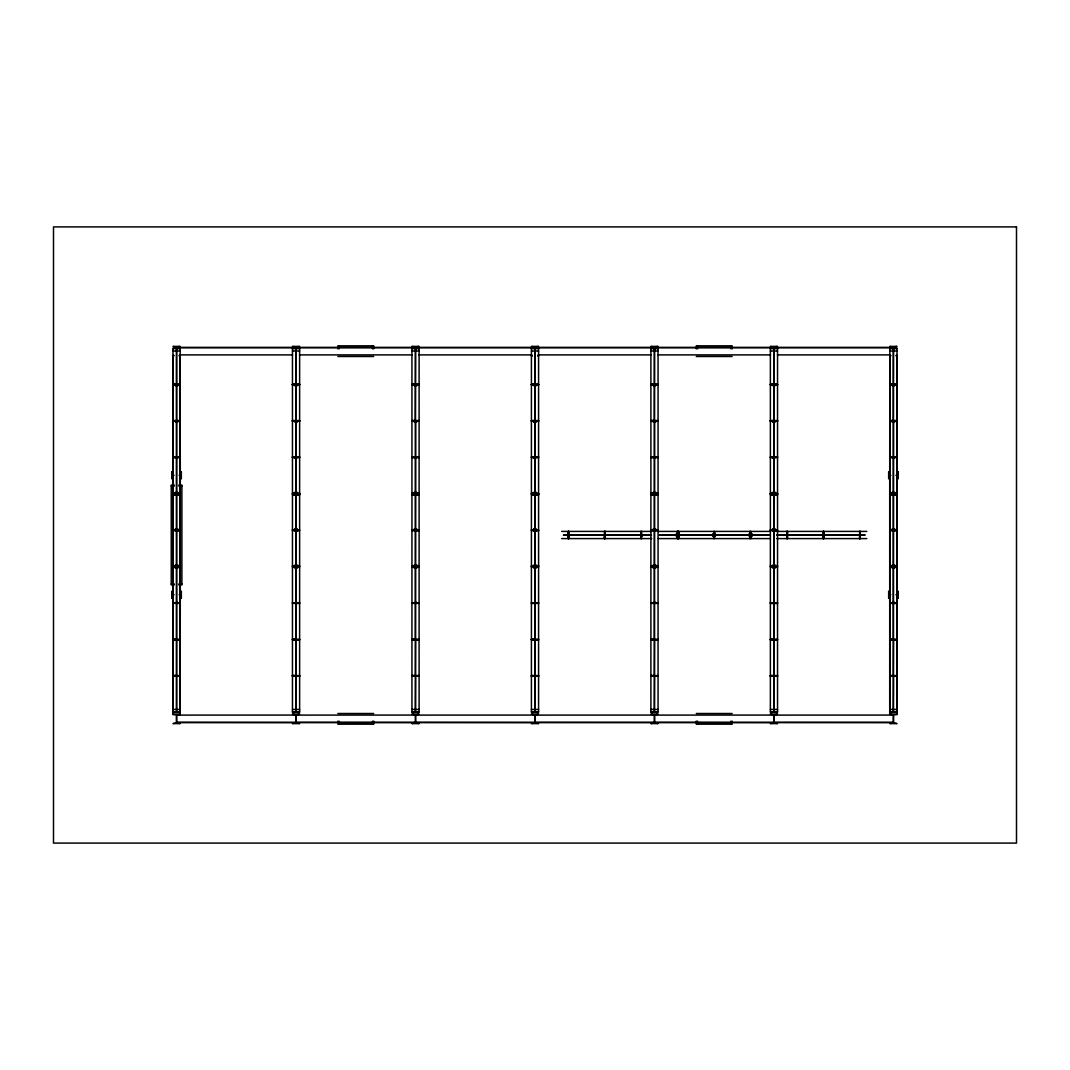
<?xml version="1.0" encoding="UTF-8"?>
<svg xmlns="http://www.w3.org/2000/svg" width="1070" height="1070" viewBox="0 0 1070 1070"><rect width="100%" height="100%" fill="white"/><g stroke="black" fill="none" stroke-linecap="round" stroke-linejoin="round"><path stroke-width="1.5" d="M749.682 535L749.749 531.415L749.749 538.584M750.418 535L750.351 538.584L750.351 531.415M786.931 535L786.784 538.584L786.784 531.415M823.258 531.415L823.191 538.584L823.338 535L777.007 534.866M823.258 538.584L823.418 535M176.697 420.751L176.724 347.389L180.148 346.386L172.979 346.386L176.403 347.389L176.43 420.751M172.979 712.139L180.148 712.139L180.148 348.298L172.979 348.298L172.979 714.626L176.363 714.934L176.403 722.558L172.979 723.614L180.148 723.614L176.724 722.558L176.764 714.934L180.148 714.626L180.295 594.907L179.359 594.907M296.176 420.751L296.203 347.389L299.627 346.386L292.458 346.386L295.882 347.389L295.909 420.751M296.203 722.558L296.203 715.108L415.361 715.068L415.361 722.611L296.203 722.558L299.627 723.614L292.458 723.614L295.842 722.745L295.882 715.068L176.724 715.108M296.203 715.108L299.627 714.051L292.458 714.051L295.868 715.028M415.682 349.302L415.856 347.068L419.106 346.386L411.937 346.386L415.361 347.389L415.387 420.751L415.655 348.553M415.361 722.611L411.937 723.614L419.106 723.614L415.722 722.745L415.682 715.108L419.106 714.051L411.937 714.051L415.347 715.028M535.16 349.302L535.334 347.068L538.584 346.386L531.415 346.386L534.839 347.389L534.866 420.751M535.16 722.558L535.16 715.108L654.318 715.068L654.318 722.611L535.16 722.558L538.584 723.614L531.415 723.614L534.799 722.745L534.839 715.068L415.682 715.108M535.16 715.108L538.584 714.051L531.415 714.051L534.826 715.028M654.639 349.302L654.813 347.068L658.063 346.386L650.894 346.386L654.318 347.389L654.345 420.751M654.318 722.611L650.894 723.614L658.063 723.614L654.679 722.745L654.639 715.108L658.063 714.051L650.894 714.051L654.305 715.028M774.118 349.302L774.292 347.068L777.542 346.386L770.373 346.386L773.797 347.389L773.824 420.751M774.118 722.558L774.118 715.108L893.276 715.068L893.276 722.611L774.118 722.558L777.542 723.614L770.373 723.614L773.757 722.745L773.797 715.068L654.639 715.108M774.118 715.108L777.542 714.051L770.373 714.051L773.784 715.028M859.558 538.584L859.812 535M295.868 722.651L176.724 722.558M534.826 722.651L415.682 722.558M773.784 722.651L654.639 722.558M893.263 722.651L889.852 723.614L897.021 723.614L893.597 722.611L893.637 714.934L897.021 714.626L896.928 594.907M176.43 602.784L176.697 601.862M295.909 602.784L296.176 601.862M416.712 602.998L415.521 602.798L415.655 601.862M534.866 602.784L535.134 601.862M654.345 602.784L654.613 601.862M773.824 602.784L774.091 601.862M893.303 602.784L893.57 601.862M654.345 566.351L654.425 565.08M773.824 566.351L773.904 565.08M678.38 534.866L677.444 535.134L678.38 535.134M641.09 535.134L642.535 535.134M641.024 535.134L642.535 534.866M175.373 457.626L176.563 457.438L176.617 458.589L176.51 457.813M415.521 421.607L414.331 421.794L416.712 421.794M294.852 457.626L296.042 457.438L296.096 458.589L295.989 457.813M535 421.607L533.81 421.794L536.19 421.794M175.373 493.444L176.563 493.257L176.617 495.223L176.51 493.444L172.979 493.471L180.148 493.471M414.331 457.626L415.521 457.438M654.479 421.607L653.288 421.794L655.669 421.794M294.852 493.444L296.042 493.257L295.989 495.223M533.81 457.626L535 457.438M773.958 421.607L772.767 421.794L775.148 421.794M414.331 493.444L415.521 493.257M653.288 457.626L654.479 457.438M893.437 421.607L892.246 421.794L894.627 421.794M533.81 493.444L535 493.257M772.767 457.626L773.958 457.438M177.754 566.993L176.563 567.18L176.51 565.08L176.617 566.03M415.521 529.075L414.331 529.262L416.712 529.235M653.288 493.444L654.479 493.257M892.246 457.626L893.437 457.438M297.233 566.993L296.042 567.18L295.989 565.08L296.096 566.03M535 529.075L533.81 529.262L536.19 529.262M772.767 493.444L773.958 493.257M177.754 602.811L176.563 602.998L176.51 601.862L177.754 602.998M415.521 567.18L416.712 566.993M654.479 529.075L653.288 529.262L655.669 529.235M892.246 493.444L893.437 493.257M297.233 602.811L296.042 602.998L296.096 601.862M535 567.18L536.19 566.993M773.958 529.075L772.767 529.262L775.148 529.262M415.521 602.998L416.712 602.811M654.479 567.18L655.669 566.993M893.437 529.075L892.246 529.262L894.627 529.235M535 602.998L536.19 602.811M773.958 567.18L775.148 566.993M654.479 602.998L655.669 602.811M893.437 567.18L894.627 566.993M773.958 602.998L775.148 602.811M893.437 602.998L894.627 602.811M641.799 535.053L642.535 534.946L641.572 535.053M785.861 535.053L786.677 534.946M677.591 535.053L679.209 534.946M749.227 535.053L750.03 534.946L749.08 535.053M749.254 535.053L750.872 534.946M713.396 535.053L715.041 534.946M173.768 475.428L172.417 475.682L171.788 478.838L171.788 471.683L172.417 474.839L173.768 475.093M175.373 529.075L176.563 529.235L176.617 530.225M177.754 531.041C171.414 531.202 180.322 531.014 176.563 531.202L176.563 529.075L175.373 529.262L177.754 529.235M294.852 529.075L296.042 529.235M297.233 531.041C290.893 531.188 299.814 531.054 296.042 531.202L296.042 529.075L294.852 529.262L297.233 529.262M414.331 529.075L415.521 529.235L415.575 531.041M415.521 531.202C419.306 531.054 410.385 531.161 416.712 531.041M896.232 475.093L897.583 474.839L898.211 471.683L898.211 478.838L897.583 475.682L896.232 475.428M533.81 529.075L535 529.235L535.053 530.225M535 531.202C538.772 531.054 529.851 531.188 536.19 531.041M173.768 594.907L172.417 595.161L171.788 598.317L171.788 591.162L172.417 594.318L173.768 594.572M653.288 529.075L654.479 529.235M654.479 531.202C658.251 531.054 649.329 531.188 655.669 531.041M772.767 529.075L773.958 529.235L773.824 530.225M773.958 531.202C777.729 531.054 768.808 531.188 775.148 531.041M892.246 529.075L893.437 529.235L893.49 530.225M893.437 531.202C897.222 531.054 888.301 531.161 894.627 531.041M896.232 594.572L897.583 594.318L898.211 591.162L898.211 598.317L897.61 595.201L896.232 594.907M175.373 493.591L176.563 493.43M294.852 493.591L296.042 493.43L292.458 493.471L299.627 493.471M414.331 493.591L415.521 493.43L415.387 494.407M533.81 493.591L535 493.43L535.053 495.223M653.288 493.591L654.479 493.43L650.894 493.471L658.063 493.471M176.563 567.006L177.754 566.846L175.373 566.846M296.042 567.006L297.233 566.846L294.852 566.846M415.521 567.006L416.712 566.846L414.331 566.846M535 567.006L536.19 566.846L533.81 566.846M655.669 566.846L653.288 566.846M775.148 566.846L772.767 566.846M893.437 567.006L894.627 566.846L892.246 566.846M176.563 457.652C172.711 457.478 181.753 457.612 175.373 457.799L176.563 457.652L176.617 458.589M415.521 457.652C411.669 457.478 420.711 457.612 414.331 457.813L415.521 457.652L415.575 458.589L415.468 457.813M535 457.652C531.148 457.478 540.189 457.612 533.81 457.799L535 457.652L535.053 458.589L534.946 457.813M773.958 457.652C770.106 457.478 779.147 457.612 772.767 457.813L773.958 457.652L774.011 458.589L773.904 457.813M893.437 457.652C889.585 457.478 898.626 457.612 892.246 457.799L893.437 457.652L893.49 458.589L893.383 457.813M295.989 601.862L297.233 602.998M534.946 601.862L536.19 602.998M654.425 601.862L655.669 602.998M775.148 602.637L773.958 602.798L775.148 602.998M893.383 601.862L894.627 602.998M176.563 602.784L177.754 602.637M296.042 602.784L297.233 602.637M415.521 602.784L416.712 602.637M535 602.784L536.19 602.637M654.479 602.784L655.669 602.637M893.437 602.784L894.627 602.637M677.47 531.415L677.444 538.584L677.377 535L678.407 534.946M714.225 534.946L713.075 536.19M176.563 421.914C172.685 421.567 181.766 421.914 175.373 421.914L177.754 421.794M296.042 421.914C292.163 421.567 301.245 421.914 294.852 421.914L297.233 421.794M415.521 384.197L411.937 384.451L419.106 384.451M535 384.197L531.415 384.451L538.584 384.451M654.479 384.197L650.894 384.451L658.063 384.451M773.958 384.197L770.373 384.451L777.542 384.451M893.437 384.197L889.852 384.451L897.021 384.451M415.521 420.537L411.937 420.751L419.106 420.751M535 420.537L531.415 420.751L538.584 420.751M654.479 420.537L650.894 420.751L658.063 420.751M773.958 420.537L770.373 420.751L777.542 420.751M893.437 420.537L889.852 420.751L897.021 420.751M179.359 475.093L180.71 474.839L181.338 471.683L181.338 478.838L180.71 475.682L179.359 475.428M890.641 475.428L889.304 475.642L888.662 478.838L888.662 471.683L889.29 474.839L890.641 475.093M897.168 475.093L897.168 355.949M179.359 594.572L180.71 594.318L181.338 591.162L181.338 598.317L180.295 594.907M890.641 594.907L889.29 595.161L888.662 598.317L888.662 591.162L889.29 594.318L890.641 594.572M897.168 594.572L897.208 475.428M415.521 456.93L411.937 457.091L419.106 457.091M535 456.93L531.415 457.091L538.584 457.091M654.479 456.93L650.894 457.091L658.063 457.091M773.958 456.93L770.373 457.091L777.542 457.091M893.437 456.93L889.852 457.091L897.021 457.091M415.521 493.377L411.937 493.471L419.106 493.471M535 493.377L531.415 493.471L538.584 493.471M176.563 529.877L172.979 529.904L180.148 529.904M176.563 530.573L180.148 530.533M292.458 529.904L296.042 529.877M296.042 530.573L299.627 530.533L292.458 530.573M411.937 529.904L415.521 529.877M415.521 530.573L419.106 530.533L411.937 530.573M531.415 529.904L535 529.877M535 530.573L538.584 530.533M654.479 529.877L650.894 529.904L658.063 529.904M654.479 530.573L658.063 530.533L650.894 530.573M770.373 529.904L773.958 529.877M773.958 530.573L777.542 530.533L770.373 530.573M889.852 529.904L893.437 529.877M893.437 530.573L897.021 530.533M176.724 347.442L295.882 347.442M296.203 347.442L415.361 347.442M415.682 347.442L534.839 347.442M535.16 347.442L654.318 347.442M654.639 347.442L773.797 347.442M774.118 347.442L893.276 347.442L893.303 420.751M176.724 347.67L295.882 347.67M296.203 347.67L415.361 347.67M415.682 347.67L534.839 347.67M535.16 347.67L654.318 347.67M654.639 347.67L773.797 347.67M774.118 347.67L893.276 347.67M172.979 348.553L180.148 348.553M292.458 348.553L299.627 348.553M411.937 348.553L419.106 348.553M531.415 348.553L538.584 348.553M650.894 348.553L658.063 348.553M770.373 348.553L777.542 348.553M889.852 348.553L897.021 348.553M172.979 351L180.148 351M292.458 351L299.627 351M411.937 351L419.106 351M531.415 351L538.584 351M650.894 351L658.063 351M770.373 351L777.542 351M889.852 351L897.021 351M180.041 354.892L292.565 354.892M299.52 354.892L412.044 354.892M418.999 354.892L531.522 354.892M538.477 354.892L651.001 354.892M657.956 354.892L770.48 354.892M777.435 354.892L889.959 354.892M172.979 355.374L173.902 355.374M179.225 355.374L180.148 355.374M531.415 355.374L532.338 355.374M537.662 355.374L538.584 355.374M889.852 355.374L890.775 355.374M896.098 355.374L897.021 355.374M172.979 355.949L173.875 355.949M179.252 355.949L180.148 355.949L180.295 475.093M531.415 355.949L532.312 355.949M537.688 355.949L538.584 355.949M890.748 355.949L889.852 355.949L889.705 475.093M896.125 355.949L897.021 355.949L896.928 475.093M337.866 356.497L373.697 356.497M696.303 356.497L732.134 356.497M172.979 384.197L180.148 384.197M292.458 384.197L299.627 384.197M411.937 384.197L419.106 384.197M531.415 384.197L538.584 384.197M650.894 384.197L658.063 384.197M770.373 384.197L777.542 384.197M889.852 384.197L897.021 384.197M180.148 384.451L172.979 384.451L176.563 384.451M299.627 384.451L292.458 384.451L296.042 384.451M172.979 384.678L180.148 384.678M292.458 384.678L299.627 384.678M411.937 384.678L419.106 384.678M531.415 384.678L538.584 384.678M650.894 384.678L658.063 384.678M770.373 384.678L777.542 384.678M889.852 384.678L897.021 384.678M172.979 384.879L180.148 384.879M292.458 384.879L299.627 384.879M411.937 384.879L419.106 384.879M531.415 384.879L538.584 384.879M650.894 384.879L658.063 384.879M770.373 384.879L777.542 384.879M889.852 384.879L897.021 384.879M175.373 385.735L177.754 385.735M294.852 385.735L297.233 385.735M414.331 385.735L416.712 385.735M533.81 385.735L536.19 385.735M653.288 385.735L655.669 385.735M772.767 385.735L775.148 385.735M892.246 385.735L894.627 385.735M172.979 420.537L180.148 420.537M292.458 420.537L299.627 420.537M411.937 420.537L419.106 420.537M531.415 420.537L538.584 420.537M650.894 420.537L658.063 420.537M770.373 420.537L777.542 420.537M889.852 420.537L897.021 420.537M180.148 420.751L172.979 420.751L176.563 420.751M299.627 420.751L292.458 420.751L296.042 420.751M172.979 421.098L180.148 421.098M292.458 421.098L299.627 421.098M411.937 421.098L419.106 421.098M531.415 421.098L538.584 421.098M650.894 421.098L658.063 421.098M770.373 421.098L777.542 421.098M889.852 421.098L897.021 421.098M172.979 421.259L180.148 421.259M292.458 421.259L299.627 421.259M411.937 421.259L419.106 421.259M531.415 421.259L538.584 421.259M650.894 421.259L658.063 421.259M770.373 421.259L777.542 421.259M889.852 421.259L897.021 421.259M172.979 456.93L180.148 456.93M292.458 456.93L299.627 456.93M411.937 456.93L419.106 456.93M531.415 456.93L538.584 456.93M650.894 456.93L658.063 456.93M770.373 456.93L777.542 456.93M889.852 456.93L897.021 456.93M180.148 457.091L172.979 457.091L176.563 457.091M299.627 457.091L292.458 457.091L296.042 457.091M172.979 457.652L180.148 457.652M292.458 457.652L299.627 457.652M411.937 457.559L419.106 457.652M531.415 457.652L538.584 457.652M650.894 457.559L658.063 457.652M770.373 457.652L777.542 457.559M889.852 457.559L897.021 457.559M174.276 485.058L171.24 485.058L171.24 584.942L174.276 584.942M178.85 485.058L181.887 485.058L181.887 584.942L178.85 584.942M171.24 486.061L174.276 486.061M178.85 486.061L181.887 486.061M172.979 493.377L180.148 493.377M292.458 493.377L299.627 493.377M411.937 493.377L419.106 493.377M531.415 493.377L538.584 493.377M650.894 493.377L658.063 493.377M770.373 493.377L777.542 493.377M889.852 493.377L897.021 493.377M777.542 493.471L770.373 493.471L773.958 493.377L773.824 494.407M897.021 493.471L889.852 493.471L893.437 493.377L893.49 494.407M176.43 494.407L176.43 493.471M295.909 494.407L295.909 493.471L296.096 495.223M534.866 494.407L534.866 493.471M893.303 494.407L893.303 493.471M175.373 529.396L177.754 529.075M294.852 529.396L297.233 529.075M414.331 529.396L416.712 529.075M533.81 529.396L536.19 529.075M653.288 529.396L655.669 529.075M772.767 529.396L775.148 529.075M892.246 529.396L894.627 529.075M292.458 529.877L299.627 529.904M411.937 529.877L419.106 529.877M531.415 529.877L538.584 529.877M770.373 529.877L777.542 529.904M889.852 529.877L897.021 529.877M172.979 530.573L180.148 530.573M531.415 530.573L538.584 530.573M889.852 530.573L897.021 530.573M561.616 531.415L651.75 531.415M658.13 531.415L770.306 531.415M776.686 531.415L866.82 531.415M641.385 533.81L641.385 536.19M676.2 533.81L679.37 533.81M713.075 533.81L713.396 536.19M715.362 533.81L715.201 535M749.067 533.81L752.237 533.81M563.515 534.866L568.451 535M568.839 534.866L604.751 535M605.179 534.866L651.429 534.866M659.521 534.866L768.915 534.866M823.699 534.866L864.921 534.866M563.515 535.134L568.451 535.134M568.839 535.134L604.751 535.134M605.179 535.134L651.429 535.134M659.521 535.134L768.915 535.134M777.007 535.134L823.258 535.134M823.699 535.134L859.598 535.134M859.986 535.134L864.921 535.134M676.2 536.19L679.37 536.19M715.362 536.19L715.175 533.81L715.362 535M749.067 536.19L752.237 536.19M786.637 536.19L787.052 533.81L786.784 535M561.616 538.584L651.75 538.584M658.13 538.584L770.306 538.584M776.686 538.584L866.82 538.584M172.979 565.696L180.148 565.722L176.563 565.696M292.458 565.722L299.627 565.696L296.042 565.696M411.937 565.696L419.106 565.696L415.521 565.696M531.415 565.696L538.584 565.696L535 565.696M650.894 565.696L658.063 565.722L654.479 565.696M770.373 565.722L777.542 565.696L773.958 565.696M889.852 565.722L897.021 565.722L893.437 565.696M180.148 566.378L172.979 566.351L176.563 566.378M299.627 566.378L292.458 566.351L296.042 566.378M419.106 566.378L411.937 566.378L415.521 566.378L415.468 565.08M538.584 566.378L531.415 566.378L535 566.378M658.063 566.351L650.894 566.351L654.479 566.378M777.542 566.351L770.373 566.351L773.958 566.378M897.021 566.378L889.852 566.378L893.437 566.378M172.979 567.06L180.148 566.966M292.458 566.966L299.627 566.966M411.937 566.966L419.106 567.06M531.415 566.966L538.584 566.966M650.894 566.966L658.063 566.966M770.373 566.966L777.542 567.06M889.852 566.966L897.021 567.06M175.373 567.18L177.754 567.18M294.852 567.18L297.233 567.18M414.331 567.18L416.712 567.18M533.81 567.18L536.19 567.18M653.288 567.18L655.669 567.18M772.767 567.18L775.148 567.18M892.246 567.18L894.627 567.18M171.24 583.939L174.276 583.939M178.85 583.939L181.887 583.939M180.148 602.784L172.979 602.784L176.563 602.878M299.627 602.784L292.458 602.784L296.042 602.878M419.106 602.784L411.937 602.784L415.521 602.878M538.584 602.784L531.415 602.784L535 602.878M658.063 602.784L650.894 602.784L654.479 602.878M777.542 602.784L770.373 602.784L773.958 602.878M897.021 602.784L889.852 602.784L893.437 602.878M172.979 602.878L180.148 602.878M292.458 602.878L299.627 602.878M411.937 602.878L419.106 602.878M531.415 602.878L538.584 602.878M650.894 602.878L658.063 602.878M770.373 602.878L777.542 602.878M889.852 602.878L897.021 602.878M172.979 603.36L180.148 603.36M292.458 603.36L299.627 603.507M411.937 603.36L419.106 603.36M531.415 603.507L538.584 603.36M650.894 603.36L658.063 603.36M770.373 603.507L777.542 603.507M889.852 603.36L897.021 603.507M180.148 639.352L172.979 639.191L176.563 639.191M292.458 639.352L299.627 639.191M419.106 639.352L411.937 639.191L415.521 639.352L415.655 421.259M531.415 639.352L538.584 639.191M650.894 639.352L658.063 639.352M770.373 639.352L777.542 639.191M889.852 639.352L897.021 639.191M172.979 639.699L180.148 639.699M292.458 639.699L299.627 639.699M411.937 639.699L419.106 639.699M531.415 639.699L538.584 639.699M650.894 639.699L658.063 639.699M770.373 639.699L777.542 639.699M889.852 639.699L897.021 639.699M172.979 639.9L180.148 639.9M292.458 639.9L299.627 639.9M411.937 639.9L419.106 639.9M531.415 639.9L538.584 639.9M650.894 639.9L658.063 639.9M770.373 639.9L777.542 639.9M889.852 639.9L897.021 639.9M180.148 675.558L172.979 675.558L176.563 675.558M299.627 675.558L292.458 675.558L296.042 675.558M419.106 675.558L411.937 675.558L415.521 675.772L415.655 639.699M538.584 675.558L531.415 675.558L535 675.772L535.134 639.699M658.063 675.558L650.894 675.558L654.479 675.772L654.613 639.699M777.542 675.558L770.373 675.558L773.958 675.772L774.091 639.699M897.021 675.558L889.852 675.558L893.437 675.772L893.57 639.699M172.979 675.772L180.148 675.772M292.458 675.772L299.627 675.772M411.937 675.772L419.106 675.772M531.415 675.772L538.584 675.772M650.894 675.772L658.063 675.772M770.373 675.772L777.542 675.772M889.852 675.772L897.021 675.772M172.979 675.999L180.148 675.999M292.458 675.999L299.627 675.999M411.937 675.999L419.106 675.999M531.415 675.999L538.584 675.999M650.894 675.999L658.063 675.999M770.373 675.999L777.542 675.999M889.852 675.999L897.021 675.999M172.979 676.253L180.148 676.253M292.458 676.253L299.627 676.253M411.937 676.253L419.106 676.253M531.415 676.253L538.584 676.253M650.894 676.253L658.063 676.253M770.373 676.253L777.542 676.253M889.852 676.253L897.021 676.253M172.979 709.437L180.148 709.437M292.458 709.437L299.627 709.437M411.937 709.437L419.106 709.437M531.415 709.437L538.584 709.437M650.894 709.437L658.063 709.437M770.373 709.437L777.542 709.437M889.852 709.437L897.021 709.437M180.148 711.884L172.979 711.884L176.563 711.884M299.627 711.884L292.458 711.884L296.042 711.884M419.106 711.884L411.937 711.884L415.521 712.139L415.655 675.999M538.584 711.884L531.415 711.884L535 712.139L535.134 675.999M658.063 711.884L650.894 711.884L654.479 712.139L654.613 675.999M777.542 711.884L770.373 711.884L773.958 712.139L774.091 675.999M897.021 711.884L889.852 711.884L893.437 712.139L893.57 675.999M337.866 713.503L373.697 713.503M696.303 713.503L732.134 713.503M180.295 714.051L172.832 714.051L172.832 594.907M889.705 594.907L889.705 714.051L897.168 714.051L897.208 594.907M176.724 722.33L295.882 722.33M296.203 722.33L415.361 722.33M415.682 722.33L534.839 722.33M535.16 722.33L654.318 722.33M654.639 722.33L773.797 722.33M774.118 722.33L893.276 722.33M889.852 639.191L893.437 639.352L893.57 421.259M770.373 639.191L773.958 639.352L774.091 421.259M650.894 639.191L654.479 639.352L654.613 421.259M531.415 639.191L535 639.352L535.134 421.259M292.458 639.191L296.042 639.191M785.902 534.866L786.838 535.134L785.861 534.866M773.824 529.904L773.904 529.396M654.345 529.904L654.532 531.041M415.387 529.904L415.468 529.396M773.824 493.471L774.091 494.407M415.655 494.407L415.387 493.471L415.575 495.223M893.276 347.442L889.852 346.386L897.021 346.386L893.811 347.041L893.597 349.302M893.263 715.028L889.852 714.051M893.303 457.091L893.57 458.589M773.824 457.091L774.091 458.589M654.345 457.091L654.613 458.589L654.425 457.813M534.866 457.091L535.134 458.589M415.387 457.091L415.655 458.589M295.909 457.091L296.176 458.589M176.43 457.091L176.697 458.589M786.811 533.81L787.052 535M713.075 535L713.262 536.19L713.235 533.81M677.23 535L677.444 536.19M641.385 535L641.625 536.19M773.904 601.862L774.011 602.637M415.468 601.862L415.575 602.637M893.383 493.591L893.49 495.223M893.383 565.227L893.49 566.846M773.904 493.591L774.011 495.223M773.904 565.227L774.011 566.846M654.532 495.223L654.425 493.444M654.425 565.227L654.532 566.846M534.946 493.591L535.053 494.407M534.946 565.227L535.053 566.846M415.468 565.227L415.575 566.846M295.989 565.227L296.096 566.846M176.51 493.591L176.617 494.407M176.51 565.227L176.617 566.846M893.383 529.396L893.49 531.041M773.904 530.225L774.011 531.041M654.425 529.396L654.532 530.225L654.425 529.262M534.946 529.396L535.053 531.041M295.989 529.396L296.096 531.041M176.51 529.396L176.617 531.041M751.006 535L750.846 533.81L750.846 536.19M677.43 535L677.591 536.19L677.591 533.81M641.652 535L641.799 536.19M893.383 565.08L893.49 566.03M654.425 457.626L654.532 458.589M534.946 565.08L535.053 566.03M295.989 457.626L296.096 458.589M295.989 493.444L296.096 494.407M295.989 529.262L296.096 530.225M568.143 535L568.397 538.584L568.397 531.415M568.183 535L568.451 538.584M604.537 535L604.67 538.584L604.751 531.415L604.537 538.584M640.93 535L641.09 538.584L641.09 531.415M640.863 535L641.024 538.584L641.024 531.415M714.573 535L714.533 531.415L714.533 538.584M713.864 535L713.904 538.584L713.864 531.415M896.928 475.428L896.928 594.572M894.627 492.227L894.627 495.383M894.627 565.067L894.627 568.21M893.57 348.553L893.437 420.751M893.303 421.259L893.303 639.191M893.303 639.699L893.303 675.558M893.303 675.999L893.303 711.884M892.246 492.227L892.246 495.383M892.246 565.067L892.246 568.21M889.705 475.428L889.705 594.572M860.293 531.415L860.253 538.584M859.986 531.415L860.039 538.584M859.772 531.415L859.772 538.584M859.598 531.415L859.598 538.584M823.9 531.415L823.9 538.584M823.699 531.415L823.699 538.584M823.418 531.415L823.418 538.584M787.573 531.415L787.507 538.584M787.346 531.415L787.346 538.584M786.931 531.415L786.878 538.584M775.148 492.227L775.148 495.383M775.148 565.067L775.148 568.21M774.091 348.553L773.958 420.751M773.824 421.259L773.824 639.191M773.824 639.699L773.824 675.558M773.824 675.999L773.824 711.884M772.767 492.227L772.767 495.383M772.767 565.067L772.767 568.21M751.207 533.81L751.207 536.19M750.966 531.415L751.086 538.584M732.134 348.873L732.134 345.837L696.303 345.837L696.303 348.873M732.134 721.126L732.134 724.163L696.303 724.163L696.303 721.126M730.944 345.837L730.944 348.873M730.944 721.126L730.944 724.163M697.493 345.837L697.493 348.873M697.493 721.126L697.493 724.163M678.714 531.415L678.714 538.584M678.688 531.415L678.688 538.584M678.059 531.415L678.059 538.584M678.019 531.415L678.019 538.584M677.35 531.415L677.35 538.584M655.669 492.227L655.669 495.383M655.669 565.067L655.669 568.21M654.613 348.553L654.479 420.751M654.345 421.259L654.345 639.191M654.345 639.699L654.345 675.558M654.345 675.999L654.345 711.884M653.288 492.227L653.288 495.383M653.288 565.067L653.288 568.21M641.599 531.415L641.559 538.584M641.438 533.81L641.438 536.19M605.179 531.415L605.245 538.584M605.098 531.415L605.031 538.584M604.47 531.415L604.47 538.584M568.879 531.415L568.839 538.584M568.625 531.415L568.665 538.584M568.183 531.415L568.183 538.584M536.19 492.227L536.19 495.383M536.19 565.067L536.19 568.21M535.134 348.553L535 420.751M534.866 421.259L534.866 639.191M534.866 639.699L534.866 675.558M534.866 675.999L534.866 711.884M533.81 492.227L533.81 495.383M533.81 565.067L533.81 568.21M416.712 492.227L416.712 495.383M416.712 565.067L416.712 568.21M415.387 421.259L415.387 639.191M415.387 639.699L415.387 675.558M415.387 675.999L415.387 711.884M414.331 492.227L414.331 495.383M414.331 565.067L414.331 568.21M373.697 348.873L373.697 345.837L337.866 345.837L337.866 348.873M373.697 721.126L373.697 724.163L337.866 724.163L337.866 721.126M372.507 345.837L372.507 348.873M372.507 721.126L372.507 724.163M339.056 345.837L339.056 348.873M339.056 721.126L339.056 724.163M297.233 492.227L297.233 495.383M297.233 565.067L297.233 568.21M296.176 421.259L296.176 639.191M296.176 639.699L296.176 675.558M296.176 675.999L296.176 711.884M295.909 421.259L295.909 639.191M295.909 639.699L295.909 675.558M295.909 675.999L295.909 711.884M294.852 492.227L294.852 495.383M294.852 565.067L294.852 568.21M180.295 475.428L180.295 594.572M177.754 492.227L177.754 495.383M177.754 565.067L177.754 568.21M176.697 421.259L176.697 639.191M176.697 639.699L176.697 675.558M176.697 675.999L176.697 711.884M176.43 421.259L176.43 639.191M176.43 639.699L176.43 675.558M176.43 675.999L176.43 711.884M175.373 492.227L175.373 495.383M175.373 565.067L175.373 568.21M172.832 355.949L172.832 475.093M172.832 475.428L172.832 594.572M773.958 493.43L772.767 493.591L773.958 493.43M893.437 493.43L892.246 493.591L893.437 493.43M296.042 457.652C292.19 457.478 301.232 457.612 294.852 457.799L296.042 457.652M654.479 457.652C650.627 457.478 659.668 457.612 653.288 457.813L654.479 457.652M415.521 421.914C411.642 421.567 420.724 421.914 414.331 421.914L415.521 421.914M535 421.914C531.121 421.58 540.203 421.847 533.81 422.048L535 421.914M654.479 421.914C650.6 421.58 659.682 421.847 653.288 422.048L654.479 421.914M773.958 421.914C770.079 421.567 779.161 421.914 772.767 421.914L773.958 421.914M893.437 421.914C889.558 421.58 898.639 421.847 892.246 422.048L893.437 421.914M1016.5 226.907L53.5 226.907L53.5 843.093L1016.5 843.093L1016.5 226.907M299.627 348.298L292.458 348.298L292.458 712.139L299.627 712.139L299.627 348.298M419.106 348.298L411.937 348.298L411.937 712.139L419.106 712.139L419.106 348.298M538.584 348.298L531.415 348.298L531.415 712.139L538.584 712.139L538.584 348.298M658.063 348.298L650.894 348.298L650.894 712.139L658.063 712.139L658.063 348.298M777.542 348.298L770.373 348.298L770.373 712.139L777.542 712.139L777.542 348.298M897.021 348.298L889.852 348.298L889.852 712.139L897.021 712.139L897.021 348.298M180.148 494.059L172.979 494.059L180.148 494.099M299.627 494.059L292.458 494.059L299.627 494.099M419.106 494.059L411.937 494.059L419.106 494.099M538.584 494.059L531.415 494.059L538.584 494.099M658.063 494.059L650.894 494.059L658.063 494.099M777.542 494.059L770.373 494.059L777.542 494.099M897.021 494.059L889.852 494.059L897.021 494.099M180.148 494.714L172.979 494.714L180.148 494.755M299.627 494.714L292.458 494.714L299.627 494.755M419.106 494.714L411.937 494.714L419.106 494.755M538.584 494.714L531.415 494.714L538.584 494.755M658.063 494.714L650.894 494.714L658.063 494.755M777.542 494.714L770.373 494.714L777.542 494.755M897.021 494.714L889.852 494.714L897.021 494.755M654.613 494.407L654.345 493.471L654.532 494.407M751.207 535L751.02 533.81L751.18 535"/></g></svg>
